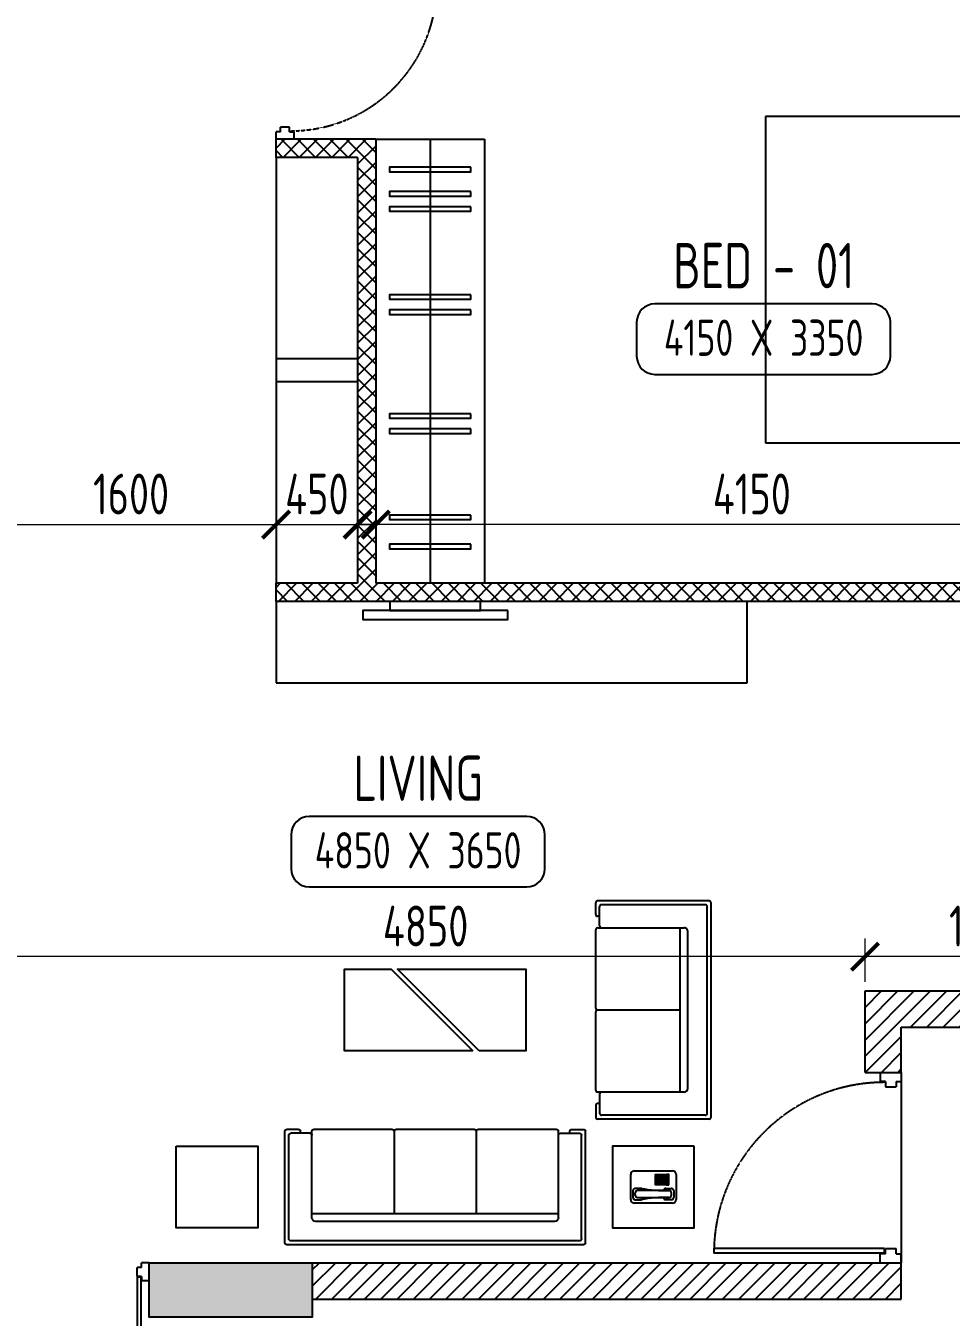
# Model space of a CAD drawing. Header units: millimetres. Extents: x -184691 to 158232, y -112569 to 33289.
# Drawn here: x -21022 to -15917, y 2850 to 9976 of the extents above; entities that cross this region are included whole.
import ezdxf
from ezdxf.enums import TextEntityAlignment as Align

# ---------------------------------------------------------------- set-up
doc = ezdxf.new("R2010")
doc.units = ezdxf.units.MM
doc.header["$LTSCALE"] = 10
doc.header["$PDMODE"] = 35
doc.header["$PDSIZE"] = 500
doc.linetypes.add('DASHED', pattern=[19.05, 12.7, -6.35])
for name, color, linetype in [('07--DIM-1', 1, 'Continuous'), ('A--BLOCKWALL-2', 2, 'Continuous'), ('A--BLOCKWALL-3', 3, 'Continuous'), ('A--BLOCKWALL-HATCH', 8, 'Continuous'), ('A--DOWN', 34, 'Continuous'), ('A--FURNITURE-0', 253, 'Continuous'), ('A--FURNITURE-1', 9, 'Continuous'), ('A--HATCH-1', 8, 'Continuous'), ('A--SPACENUMBER', 2, 'Continuous'), ('A--SPACENUMBER-1', 8, 'Continuous'), ('A--SPACEREF', 3, 'Continuous'), ('A--TILING-1', 8, 'Continuous'), ('Typical floor Column Centre line$0$X-3rd Floor Column$0$A--COL250', 250, 'Continuous'), ('Typical floor Column Centre line$0$X-3rd Floor Column$0$A--CONCRETE-4', 4, 'Continuous')]:
    doc.layers.add(name, color=color, linetype=linetype)
doc.styles.add('ISO', font='isocp2.shx', dxfattribs={"width": 0.8})
doc.dimstyles.new('A-DIM-100', dxfattribs={"dimscale": 100, "dimtxt": 2.25, "dimasz": 1.5, "dimexe": 1, "dimexo": 0.5, "dimgap": 0, "dimtad": 0, "dimdec": 0, "dimzin": 12, "dimdsep": 46, "dimtxsty": 'ISO', "dimblk": 'ARCHTICK', "dimcen": 1, "dimdle": 1, "dimclrd": 8, "dimclre": 8, "dimclrt": 256, "dimadec": 0, "dimazin": 3, "dimtfac": 1, "dimtdec": 0, "dimtmove": 1, "dimatfit": 2, "dimfxl": 1, "dimtvp": 0.75, "dimtolj": 1, "dimtzin": 12, "dimlwd": 18, "dimlwe": 18, "dimarcsym": 0})

# ---------------------------------------------------------------- blocks, each defined once
blk = doc.blocks.new('SPACE')
at = {"layer": 'A--SPACENUMBER-1'}
blk.add_lwpolyline([(-600, 0), (600, 0, 0.41421356), (700, 100), (700, 288.5, 0.41421356), (600, 388.5), (-600, 388.5, 0.41421356), (-700, 288.5), (-700, 100, 0.41421356), (-600, 0, -0.05251446)], format="xyb", dxfattribs=at)
at = {"layer": 'A--SPACENUMBER', "style": 'ISO', "width": 0.8, "flags": 4}
blk.add_attdef('01', text='', height=250, dxfattribs=at).set_placement((0.455, 202.41), align=Align.MIDDLE)
at = {"layer": 'A--SPACEREF', "style": 'ISO', "width": 0.8, "flags": 4}
blk.add_attdef('S', text='', height=300, dxfattribs=at).set_placement((1.35, 474.975), align=Align.CENTER)
blk = doc.blocks.new('A$C542B73FF')
at = {"layer": 'A--FURNITURE-0'}
for points in [[(-400, 50), (400, 50), (400, 100), (-400, 100)], [(-250, 0), (250, 0), (250, 50), (-250, 50)]]:
    blk.add_lwpolyline(points, close=True, dxfattribs=at)
blk = doc.blocks.new('A$C7FA855F9')
at = {"layer": 'A--FURNITURE-0', "linetype": 'Continuous'}
for p, q in [((900, 2000), (-900, 2000)), ((-900, 2000), (-900, 0)), ((900, 0), (900, 2000)), ((900, 840), (520, 460)), ((520, 840), (900, 840)), ((520, 460), (520, 840)), ((645, 510), (570, 510)), ((645, 130), (645, 510)), ((-900, 460), (520, 460)), ((-645, 460), (-645, 130)), ((-125, 130), (-125, 460)), ((125, 460), (125, 130)), ((-645, 130), (-125, 130)), ((125, 130), (645, 130)), ((-900, 50), (900, 50)), ((-900, 0), (900, 0))]:
    blk.add_line(p, q, dxfattribs=at)
blk = doc.blocks.new('A$C59C96D1E')
at = {"linetype": 'Continuous'}
for p, q in [((-2.74, 0), (2.74, 0)), ((-3.49, -9.09), (-3.49, -0.75)), ((-2.75, -0.99), (-2.75, -2.2)), ((-2.26, -1.48), (-2.26, -8.35)), ((-0.79, -0.49), (-2.25, -0.49)), ((-1.76, -0.98), (-1.28, -0.98)), ((-0.78, -8.35), (-0.78, -1.48)), ((-0.29, -2.2), (-0.29, -0.99)), ((3.49, -0.75), (3.49, -9.09)), ((-2.75, -8.84), (-2.75, -7.63)), ((-0.29, -7.63), (-0.29, -8.84)), ((2.74, -9.84), (-2.74, -9.84)), ((-0.79, -9.34), (-2.25, -9.34)), ((-1.76, -8.85), (-1.28, -8.85))]:
    blk.add_line(p, q, dxfattribs=at)
for points in [[(0.45, -5.87), (0.45, -5.37), (0.95, -5.37), (0.95, -5.87)], [(1.05, -5.87), (1.05, -5.37), (1.55, -5.37), (1.55, -5.87)], [(1.64, -5.87), (1.64, -5.37), (2.14, -5.37), (2.14, -5.87)], [(2.24, -5.87), (2.24, -5.37), (2.74, -5.37), (2.74, -5.87)], [(0.45, -6.47), (0.45, -5.97), (0.95, -5.97), (0.95, -6.47)], [(0.45, -7.06), (0.45, -6.56), (0.95, -6.56), (0.95, -7.06)], [(0.45, -7.66), (0.45, -7.16), (0.95, -7.16), (0.95, -7.66)], [(0.45, -8.26), (0.95, -8.26), (0.95, -7.76), (0.45, -7.76)], [(1.05, -6.47), (1.05, -5.97), (1.55, -5.97), (1.55, -6.47)], [(1.05, -7.06), (1.05, -6.56), (1.55, -6.56), (1.55, -7.06)], [(1.05, -7.66), (1.05, -7.16), (1.55, -7.16), (1.55, -7.66)], [(1.05, -8.26), (1.55, -8.26), (1.55, -7.76), (1.05, -7.76)], [(1.64, -6.47), (1.64, -5.97), (2.14, -5.97), (2.14, -6.47)], [(1.64, -7.06), (1.64, -6.56), (2.14, -6.56), (2.14, -7.06)], [(1.64, -7.66), (1.64, -7.16), (2.14, -7.16), (2.14, -7.66)], [(1.64, -8.26), (2.14, -8.26), (2.14, -7.76), (1.64, -7.76)], [(2.24, -6.47), (2.24, -5.97), (2.74, -5.97), (2.74, -6.47)], [(2.24, -7.06), (2.24, -6.56), (2.74, -6.56), (2.74, -7.06)], [(2.24, -7.66), (2.24, -7.16), (2.74, -7.16), (2.74, -7.66)], [(2.24, -8.26), (2.74, -8.26), (2.74, -7.76), (2.24, -7.76)]]:
    blk.add_lwpolyline(points, close=True)
for centre, radius, start, end in [((-2.74, -0.75), 0.75, 90, 180), ((2.74, -0.75), 0.75, 0, 90), ((-2.25, -0.99), 0.5, 90, 180), ((-2.25, -2.2), 0.5, 180, 270), ((-1.76, -1.48), 0.5, 90, 180), ((-1.28, -1.48), 0.5, 0, 90), ((-0.79, -0.99), 0.5, 0, 90), ((-0.79, -2.2), 0.5, 270, 0), ((-2.25, -7.63), 0.5, 90, 180), ((-1.76, -8.35), 0.5, 180, 270), ((-1.28, -8.35), 0.5, 270, 0), ((-0.79, -7.63), 0.5, 0, 90), ((-2.74, -9.09), 0.75, 180, 270), ((-2.25, -8.84), 0.5, 180, 270), ((-0.79, -8.84), 0.5, 270, 0), ((2.74, -9.09), 0.75, 270, 0)]:
    blk.add_arc(centre, radius, start, end, dxfattribs=at)
for centre, start, end in [((-30.22, -7.51), 358.28, 10.8919), ((27.18, -7.51), 169.1081, 181.72)]:
    blk.add_arc(centre, 27.97, start, end)
blk = doc.blocks.new('A$C6B576318')
at = {"layer": 'A--FURNITURE-0'}
for p, q in [((-975, 12.5), (-975, 736.3)), ((-887.5, 748.8), (-962.5, 748.8)), ((-950, 37.5), (-950, 711.3)), ((-812.5, 723.8), (-937.5, 723.8)), ((-875, 723.8), (-875, 736.3)), ((-800, 711.3), (-800, 736.3)), ((-800, 175), (-800, 711.3)), ((-787.5, 748.8), (-279.2, 748.8)), ((-266.7, 736.3), (-266.7, 200)), ((-254.2, 748.8), (254.2, 748.8)), ((266.7, 736.3), (266.7, 200)), ((279.2, 748.8), (787.5, 748.8)), ((800, 711.3), (800, 736.3)), ((800, 175), (800, 711.3)), ((812.5, 723.8), (937.5, 723.8)), ((875, 723.8), (875, 736.3)), ((887.5, 748.8), (962.5, 748.8)), ((950, 37.5), (950, 711.3)), ((975, 12.5), (975, 736.3)), ((-800, 200), (800, 200)), ((-775, 150), (775, 150)), ((-962.5, 0), (962.5, 0)), ((-937.5, 25), (937.5, 25))]:
    blk.add_line(p, q, dxfattribs=at)
for centre, radius, start, end in [((-962.5, 736.3), 12.5, 90, 180), ((-937.5, 711.3), 12.5, 90, 180), ((-887.5, 736.3), 12.5, 0, 90), ((-812.5, 711.3), 12.5, 0, 90), ((-787.5, 736.3), 12.5, 90, 180), ((-279.2, 736.3), 12.5, 0, 90), ((-254.2, 736.3), 12.5, 90, 180), ((254.2, 736.3), 12.5, 0, 90), ((279.2, 736.3), 12.5, 90, 180), ((787.5, 736.3), 12.5, 0, 90), ((812.5, 711.3), 12.5, 90, 180), ((887.5, 736.3), 12.5, 90, 180), ((937.5, 711.3), 12.5, 0, 90), ((962.5, 736.3), 12.5, 0, 90), ((-775, 175), 25, 180, 270), ((775, 175), 25, 270, 0), ((-962.5, 12.5), 12.5, 180, 270), ((-937.5, 37.5), 12.5, 180, 270), ((937.5, 37.5), 12.5, 270, 0), ((962.5, 12.5), 12.5, 270, 0)]:
    blk.add_arc(centre, radius, start, end, dxfattribs=at)
blk = doc.blocks.new('A$C64853205')
at = {"layer": 'A--FURNITURE-0'}
for p, q in [((-708.3, 12.5), (-708.3, 736.3)), ((-620.8, 748.8), (-695.8, 748.8)), ((-683.3, 37.5), (-683.3, 711.3)), ((-545.8, 723.8), (-670.8, 723.8)), ((-608.3, 723.8), (-608.3, 736.3)), ((-533.3, 711.3), (-533.3, 736.3)), ((-533.3, 175), (-533.3, 711.3)), ((-520.8, 748.8), (-12.5, 748.8)), ((0, 736.3), (0, 200)), ((12.5, 748.8), (520.8, 748.8)), ((533.3, 736.3), (533.3, 175)), ((545.8, 723.8), (670.8, 723.8)), ((608.3, 723.8), (608.3, 736.3)), ((620.8, 748.8), (695.8, 748.8)), ((683.3, 37.5), (683.3, 711.3)), ((708.3, 12.5), (708.3, 736.3)), ((-533.3, 200), (533.3, 200)), ((-508.3, 150), (508.3, 150)), ((-695.8, 0), (695.8, 0)), ((-670.8, 25), (670.8, 25))]:
    blk.add_line(p, q, dxfattribs=at)
for centre, radius, start, end in [((-695.8, 736.3), 12.5, 90, 180), ((-670.8, 711.3), 12.5, 90, 180), ((-620.8, 736.3), 12.5, 0, 90), ((-545.8, 711.3), 12.5, 0, 90), ((-520.8, 736.3), 12.5, 90, 180), ((-12.5, 736.3), 12.5, 0, 90), ((12.5, 736.3), 12.5, 90, 180), ((520.8, 736.3), 12.5, 0, 90), ((545.8, 711.3), 12.5, 90, 180), ((620.8, 736.3), 12.5, 90, 180), ((670.8, 711.3), 12.5, 0, 90), ((695.8, 736.3), 12.5, 0, 90), ((-508.3, 175), 25, 180, 270), ((508.3, 175), 25, 270, 0), ((-695.8, 12.5), 12.5, 180, 270), ((-670.8, 37.5), 12.5, 180, 270), ((670.8, 37.5), 12.5, 270, 0), ((695.8, 12.5), 12.5, 270, 0)]:
    blk.add_arc(centre, radius, start, end, dxfattribs=at)
blk = doc.blocks.new('A$C1CBF2325')
at = {"layer": 'A--DOWN'}
for p, q in [((100, 0), (0, 0)), ((0, 0), (0, -42)), ((100, 0), (100, -42)), ((25, -42), (0, -42)), ((25, -42), (25, -67)), ((75, -42), (75, -67)), ((75, -42), (100, -42)), ((78.8, -46.2), (78.8, -67)), ((78.8, -46.2), (886, -46.2)), ((886, -67), (886, -46.2)), ((75, -67), (25, -67)), ((78.8, -67), (886, -67)), ((75, -833), (25, -833)), ((25, -858), (25, -833)), ((75, -858), (75, -833)), ((25, -858), (0, -858)), ((0, -900), (0, -858)), ((100, -900), (0, -900)), ((75, -858), (100, -858)), ((100, -900), (100, -858))]:
    blk.add_line(p, q, dxfattribs=at)
at = {"layer": 'A--DOWN', "color": 8, "linetype": 'DASHED', "ltscale": 0.005}
blk.add_arc((78.8, -46.2), 807.5, 269.73187, 358.52905, dxfattribs=at)
blk = doc.blocks.new('_ArchTick')
at = {"color": 0, "const_width": 0.15}
blk.add_lwpolyline([(-0.5, -0.5), (0.5, 0.5)], dxfattribs=at)
blk = doc.blocks.new('*D61')
at = {"layer": '07--DIM-1', "color": 8, "lineweight": 18}
for p, q in [((-16391.6, 4700), (-16391.6, 4939.7)), ((-15041.6, 4700), (-15041.6, 4939.7)), ((-14941.6, 4839.7), (-16491.6, 4839.7))]:
    blk.add_line(p, q, dxfattribs=at)
at = {"layer": 'Defpoints', "color": 0}
for p in [(-16391.6, 4839.7), (-16391.6, 4650), (-15041.6, 4650)]:
    blk.add_point(p, dxfattribs=at)
at = {"layer": '07--DIM-1', "color": 8, "lineweight": 18, "xscale": 150, "yscale": 150, "zscale": 150, "rotation": 180}
blk.add_blockref('_ArchTick', (-16391.6, 4839.7), dxfattribs=at)
at = {"layer": '07--DIM-1', "color": 8, "lineweight": 18, "xscale": 150, "yscale": 150, "zscale": 150}
blk.add_blockref('_ArchTick', (-15041.6, 4839.7), dxfattribs=at)
at = {"layer": '07--DIM-1', "insert": (-15716.6, 5008.5), "char_height": 225, "attachment_point": 5, "style": 'ISO'}
blk.add_mtext('\\A1;1350', dxfattribs=at)
blk = doc.blocks.new('*D62')
at = {"layer": '07--DIM-1', "color": 8, "lineweight": 18}
for p, q in [((-21241.6, 4700), (-21241.6, 4939.7)), ((-16391.6, 4700), (-16391.6, 4939.7)), ((-16291.6, 4839.7), (-21341.6, 4839.7))]:
    blk.add_line(p, q, dxfattribs=at)
at = {"layer": 'Defpoints', "color": 0}
for p in [(-21241.6, 4839.7), (-21241.6, 4650), (-16391.6, 4650)]:
    blk.add_point(p, dxfattribs=at)
at = {"layer": '07--DIM-1', "color": 8, "lineweight": 18, "xscale": 150, "yscale": 150, "zscale": 150, "rotation": 180}
blk.add_blockref('_ArchTick', (-21241.6, 4839.7), dxfattribs=at)
at = {"layer": '07--DIM-1', "color": 8, "lineweight": 18, "xscale": 150, "yscale": 150, "zscale": 150}
blk.add_blockref('_ArchTick', (-16391.6, 4839.7), dxfattribs=at)
at = {"layer": '07--DIM-1', "insert": (-18816.6, 5008.5), "char_height": 225, "attachment_point": 5, "style": 'ISO'}
blk.add_mtext('\\A1;4850', dxfattribs=at)
blk = doc.blocks.new('*D63')
at = {"layer": '07--DIM-1', "color": 8, "lineweight": 18}
for p, q in [((-19091.6, 6950), (-19091.6, 7323.9)), ((-14941.6, 6950), (-14941.6, 7323.9)), ((-14841.6, 7223.9), (-19191.6, 7223.9))]:
    blk.add_line(p, q, dxfattribs=at)
at = {"layer": 'Defpoints', "color": 0}
for p in [(-19091.6, 7223.9), (-19091.6, 6900), (-14941.6, 6900)]:
    blk.add_point(p, dxfattribs=at)
at = {"layer": '07--DIM-1', "color": 8, "lineweight": 18, "xscale": 150, "yscale": 150, "zscale": 150, "rotation": 180}
blk.add_blockref('_ArchTick', (-19091.6, 7223.9), dxfattribs=at)
at = {"layer": '07--DIM-1', "color": 8, "lineweight": 18, "xscale": 150, "yscale": 150, "zscale": 150}
blk.add_blockref('_ArchTick', (-14941.6, 7223.9), dxfattribs=at)
at = {"layer": '07--DIM-1', "insert": (-17016.6, 7392.6), "char_height": 225, "attachment_point": 5, "style": 'ISO'}
blk.add_mtext('\\A1;4150', dxfattribs=at)
blk = doc.blocks.new('*D65')
at = {"layer": '07--DIM-1', "color": 8, "lineweight": 18}
for p, q in [((-21241.6, 6950), (-21241.6, 7323.9)), ((-19641.6, 6950), (-19641.6, 7323.9)), ((-21341.6, 7223.9), (-19541.6, 7223.9))]:
    blk.add_line(p, q, dxfattribs=at)
at = {"layer": 'Defpoints', "color": 0}
for p in [(-19641.6, 7223.9), (-21241.6, 6900), (-19641.6, 6900)]:
    blk.add_point(p, dxfattribs=at)
at = {"layer": '07--DIM-1', "color": 8, "lineweight": 18, "xscale": 150, "yscale": 150, "zscale": 150, "rotation": 180}
blk.add_blockref('_ArchTick', (-21241.6, 7223.9), dxfattribs=at)
at = {"layer": '07--DIM-1', "color": 8, "lineweight": 18, "xscale": 150, "yscale": 150, "zscale": 150}
blk.add_blockref('_ArchTick', (-19641.6, 7223.9), dxfattribs=at)
at = {"layer": '07--DIM-1', "insert": (-20441.6, 7392.6), "char_height": 225, "attachment_point": 5, "style": 'ISO'}
blk.add_mtext('\\A1;1600', dxfattribs=at)
blk = doc.blocks.new('*D84')
at = {"layer": '07--DIM-1', "color": 8, "lineweight": 18}
for p, q in [((-19641.6, 6950), (-19641.6, 7323.9)), ((-19191.6, 6950), (-19191.6, 7323.9)), ((-19741.6, 7223.9), (-19091.6, 7223.9))]:
    blk.add_line(p, q, dxfattribs=at)
at = {"layer": 'Defpoints', "color": 0}
for p in [(-19191.6, 7223.9), (-19641.6, 6900), (-19191.6, 6900)]:
    blk.add_point(p, dxfattribs=at)
at = {"layer": '07--DIM-1', "color": 8, "lineweight": 18, "xscale": 150, "yscale": 150, "zscale": 150, "rotation": 180}
blk.add_blockref('_ArchTick', (-19641.6, 7223.9), dxfattribs=at)
at = {"layer": '07--DIM-1', "color": 8, "lineweight": 18, "xscale": 150, "yscale": 150, "zscale": 150}
blk.add_blockref('_ArchTick', (-19191.6, 7223.9), dxfattribs=at)
at = {"layer": '07--DIM-1', "insert": (-19416.6, 7392.6), "char_height": 225, "attachment_point": 5, "style": 'ISO'}
blk.add_mtext('\\A1;450', dxfattribs=at)

msp = doc.modelspace()

# ---------------------------------------------------------------- hatches: boundary and pattern name
at = {"layer": 'A--BLOCKWALL-HATCH'}
h = msp.add_hatch(dxfattribs=at)
h.set_pattern_fill('ANSI37', color=256, scale=20, style=0)
h.set_pattern_definition([(45, (-11341.59, 0), (-44.90128, 44.90128), []), (135, (-11341.59, 0), (-44.90128, -44.90128), [])])
h.paths.add_polyline_path([(-19191.6, 8125), (-19191.6, 8025), (-19191.6, 6900), (-19641.6, 6900), (-19641.6, 6800), (-14941.6, 6800), (-14941.6, 6900), (-19091.6, 6900), (-19091.6, 9350), (-19641.6, 9350), (-19641.6, 9250), (-19191.6, 9250)])
at = {"layer": 'A--HATCH-1'}
h = msp.add_hatch(dxfattribs=at)
h.set_pattern_fill('ANSI31', color=256, scale=20, style=0)
h.set_pattern_definition([(45, (-11341.59, 0), (-44.9013, 44.9013), [])])
h.paths.add_polyline_path([(-15041.6, 4450), (-15041.6, 4650), (-16391.6, 4650), (-16391.6, 4200), (-16191.6, 4200), (-16191.6, 4450)])
h = msp.add_hatch(dxfattribs=at)
h.set_pattern_fill('ANSI31', color=256, scale=20, style=0)
h.set_pattern_definition([(45, (-11341.59, 57100), (-44.90128, 44.90128), [])])
h.paths.add_polyline_path([(-19441.6, 2950), (-16191.6, 2950), (-16191.6, 3150), (-19441.6, 3150)])
at = {"layer": 'Typical floor Column Centre line$0$X-3rd Floor Column$0$A--COL250'}
h = msp.add_hatch(color=256, dxfattribs=at)
h.dxf.hatch_style = 1
h.paths.add_polyline_path([(-20341.6, 3150), (-19441.6, 3150), (-19441.6, 2850), (-20341.6, 2850)])

# ---------------------------------------------------------------- linework, layer by layer
for p, q in [((-19191.6, 8138), (-19641.6, 8138)), ((-19191.6, 8012), (-19641.6, 8012))]:
    msp.add_line(p, q)
at = {"layer": 'A--BLOCKWALL-2'}
for p, q in [((-19641.6, 9250), (-19641.6, 9350)), ((-19091.6, 9350), (-19641.6, 9350)), ((-19091.6, 9350), (-19091.6, 6900)), ((-19191.6, 9250), (-19641.6, 9250)), ((-19191.6, 9250), (-19191.6, 8125)), ((-19191.6, 8125), (-19191.6, 8025)), ((-19191.6, 8025), (-19191.6, 6900)), ((-19641.6, 6800), (-19641.6, 6900)), ((-19191.6, 6900), (-19641.6, 6900)), ((-14941.6, 6900), (-19091.6, 6900)), ((-14941.6, 6800), (-19641.6, 6800))]:
    msp.add_line(p, q, dxfattribs=at)
at = {"layer": 'A--BLOCKWALL-3'}
for p, q in [((-16391.6, 4200), (-16391.6, 4650)), ((-16391.6, 4650), (-15041.6, 4650)), ((-16191.6, 4200), (-16191.6, 4450)), ((-16191.6, 4450), (-15041.6, 4450)), ((-16391.6, 4200), (-16191.6, 4200)), ((-19441.6, 3150), (-19441.6, 2950)), ((-19441.6, 3150), (-16191.6, 3150)), ((-16191.6, 2950), (-16191.6, 3150)), ((-19441.6, 2950), (-16191.6, 2950))]:
    msp.add_line(p, q, dxfattribs=at)
at = {"layer": 'A--FURNITURE-0'}
for p, q in [((-19641.6, 9250), (-19641.6, 6900)), ((-19641.6, 6800), (-19641.6, 6350)), ((-17041.6, 6350), (-17041.6, 6800)), ((-19641.6, 6350), (-17041.6, 6350))]:
    msp.add_line(p, q, dxfattribs=at)
at = {"layer": 'A--FURNITURE-0', "elevation": 0}
for points in [[(-18556.3, 4320.3), (-19263.6, 4320.3), (-19263.6, 4770.3), (-19006.3, 4770.3)], [(-18520.9, 4320.3), (-18970.9, 4770.3), (-18263.6, 4770.3), (-18263.6, 4320.3)], [(-20192.3, 3793.2), (-19742.3, 3793.2), (-19742.3, 3343.2), (-20192.3, 3343.2)], [(-17334.8, 3793.2), (-17784.8, 3793.2), (-17784.8, 3343.2), (-17334.8, 3343.2)]]:
    msp.add_lwpolyline(points, close=True, dxfattribs=at)
at = {"layer": 'A--FURNITURE-1'}
for p, q in [((-19091.6, 9350), (-18491.6, 9350)), ((-18791.6, 9350), (-18791.6, 6900)), ((-18491.6, 9350), (-18491.6, 6900))]:
    msp.add_line(p, q, dxfattribs=at)
for points in [[(-18566.6, 9195.6), (-19016.6, 9195.6), (-19016.6, 9170.6), (-18566.6, 9170.6), (-18566.6, 9195.6)], [(-18566.6, 9061.8), (-19016.6, 9061.8), (-19016.6, 9036.8), (-18566.6, 9036.8), (-18566.6, 9061.8)], [(-18566.6, 8978), (-19016.6, 8978), (-19016.6, 8953), (-18566.6, 8953), (-18566.6, 8978)], [(-18566.6, 8492.4), (-19016.6, 8492.4), (-19016.6, 8467.4), (-18566.6, 8467.4), (-18566.6, 8492.4)], [(-18566.6, 8408.6), (-19016.6, 8408.6), (-19016.6, 8383.6), (-18566.6, 8383.6), (-18566.6, 8408.6)], [(-18566.6, 7835.3), (-19016.6, 7835.3), (-19016.6, 7810.3), (-18566.6, 7810.3), (-18566.6, 7835.3)], [(-18566.6, 7751.5), (-19016.6, 7751.5), (-19016.6, 7726.5), (-18566.6, 7726.5), (-18566.6, 7751.5)], [(-18566.6, 7276.6), (-19016.6, 7276.6), (-19016.6, 7251.6), (-18566.6, 7251.6), (-18566.6, 7276.6)], [(-18566.6, 7115.5), (-19016.6, 7115.5), (-19016.6, 7090.5), (-18566.6, 7090.5), (-18566.6, 7115.5)]]:
    msp.add_lwpolyline(points, dxfattribs=at)
at = {"layer": 'A--TILING-1'}
msp.add_line((-16191.6, 4200), (-16191.6, 3150), dxfattribs=at)
at = {"layer": 'Typical floor Column Centre line$0$X-3rd Floor Column$0$A--CONCRETE-4'}
msp.add_lwpolyline([(-20341.6, 3150), (-19441.6, 3150), (-19441.6, 2850), (-20341.6, 2850)], close=True, dxfattribs=at)

# ---------------------------------------------------------------- block references
at = {"layer": 'A--DOWN', "extrusion": (0, 0, -1), "xscale": -1, "zscale": -1}
msp.add_blockref('A$C1CBF2325', (19641.6, 10250), dxfattribs=at)
at = {"layer": 'A--DOWN', "xscale": 1.166666666671517, "yscale": 1.166666666666667, "zscale": 1.166666666666667, "rotation": 180.000000000004}
msp.add_blockref('A$C1CBF2325', (-16191.6, 3150), dxfattribs=at)
at = {"layer": 'A--DOWN', "extrusion": (0, 0, -1), "xscale": -1, "zscale": -1, "rotation": 90}
msp.add_blockref('A$C1CBF2325', (20341.6, 3150), dxfattribs=at)
at = {"layer": 'A--FURNITURE-0'}
for name, p, rotation in [('A$C7FA855F9', (-14941.6, 8575), 90), ('A$C542B73FF', (-18763.6, 6800), 180.000000000004)]:
    msp.add_blockref(name, p, dxfattribs=dict(at, rotation=rotation))
at = {"layer": 'A--FURNITURE-0', "extrusion": (0, 0, -1), "xscale": -0.85, "yscale": 0.85, "zscale": -0.85, "rotation": 270}
msp.add_blockref('A$C64853205', (17241.6, 4545.3), dxfattribs=at)
at = {"layer": 'A--FURNITURE-0', "extrusion": (0, 0, -1), "xscale": 0.8500000000058208, "yscale": 0.85, "zscale": -0.85}
msp.add_blockref('A$C6B576318', (18763.6, 3250), dxfattribs=at)
at = {"layer": 'A--FURNITURE-0', "xscale": 25.4168361120719, "yscale": 25.4168361120719, "zscale": 25.4168361120719, "rotation": 90}
msp.add_blockref('A$C59C96D1E', (-17684.8, 3568.2), dxfattribs=at)
at = {"layer": 'A--SPACEREF'}
ref = msp.add_blockref('SPACE', (-16952, 8052.9), dxfattribs=at)
ref.add_attrib('01', '4150 X 3350', dxfattribs={"layer": 'A--SPACENUMBER', "height": 200, "style": 'ISO', "width": 0.8, "flags": 4}).set_placement((-16951.4, 8255.4), align=Align.MIDDLE)
ref.add_attrib('S', 'BED - 01', dxfattribs={"height": 250, "style": 'ISO', "width": 0.8, "flags": 4}).set_placement((-16950.5, 8527.9), align=Align.CENTER)
ref = msp.add_blockref('SPACE', (-18858.8, 5224.1), dxfattribs=at)
ref.add_attrib('01', '4850 X 3650', dxfattribs={"layer": 'A--SPACENUMBER', "height": 200, "style": 'ISO', "width": 0.8, "flags": 4}).set_placement((-18858.1, 5426.5), align=Align.MIDDLE)
ref.add_attrib('S', 'LIVING', dxfattribs={"height": 250, "style": 'ISO', "width": 0.8, "flags": 4}).set_placement((-18857.2, 5699.1), align=Align.CENTER)

# ---------------------------------------------------------------- dimensions: what is measured, and where the dimension line sits
at = {"layer": '07--DIM-1'}
for p1, p2, picture, middle in [((-21241.6, 6900), (-19641.6, 6900), '*D65', (-20441.6, 7392.6)), ((-19641.6, 6900), (-19191.6, 6900), '*D84', (-19416.6, 7392.6))]:
    dim = msp.add_aligned_dim(p1=p1, p2=p2, distance=323.9, dimstyle='A-DIM-100', dxfattribs=at)
    dim.commit()
    dim.dimension.update_dxf_attribs({"geometry": picture, "text_midpoint": middle})
dim = msp.add_linear_dim(base=(-19091.6, 7223.9), p1=(-14941.6, 6900), p2=(-19091.6, 6900), dimstyle='A-DIM-100', dxfattribs=at)
dim.commit()
dim.dimension.update_dxf_attribs({"geometry": '*D63', "text_midpoint": (-17016.6, 7392.6)})
for base, p1, p2, picture, middle in [((-21241.6, 4839.7), (-16391.6, 4650), (-21241.6, 4650), '*D62', (-18816.6, 5008.5)), ((-16391.6, 4839.7), (-15041.6, 4650), (-16391.6, 4650), '*D61', (-15716.6, 5008.5))]:
    dim = msp.add_linear_dim(base=base, p1=p1, p2=p2, angle=180, dimstyle='A-DIM-100', dxfattribs=at)
    dim.commit()
    dim.dimension.update_dxf_attribs({"geometry": picture, "text_midpoint": middle})

doc.saveas('drawing.dxf')
